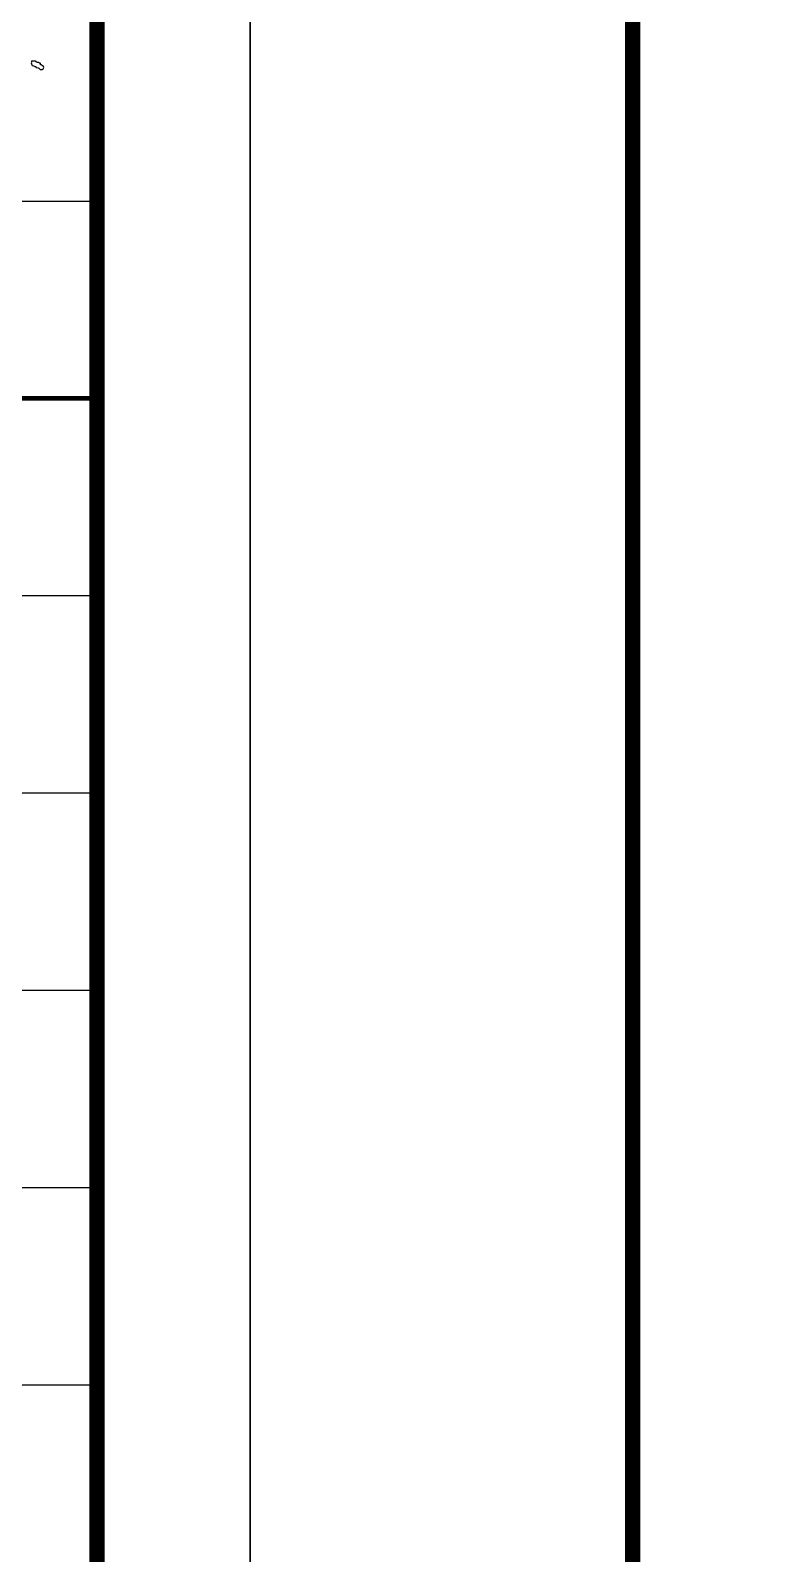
# Model space of a CAD drawing. Extents: x -737978 to 768813, y -372247 to 1140308.
# Drawn here: x -379528 to -372194, y -143936 to -128998 of the extents above; entities that cross this region are included whole.
import ezdxf

# ---------------------------------------------------------------- set-up
doc = ezdxf.new("R2010")
doc.units = 0
doc.header["$LTSCALE"] = 1000
doc.header["$MEASUREMENT"] = 0
doc.layers.get('0').update_dxf_attribs({"linetype": 'CONTINUOUS'})
doc.layers.add('DRAW', color=7, linetype='CONTINUOUS', lineweight=70)
doc.layers.add('PUB_TITLE', color=4, linetype='CONTINUOUS')

# ---------------------------------------------------------------- blocks, each defined once
blk = doc.blocks.new('黄履优')
for p, q in [((1.435887, 0.473884), (1.435711, 0.471426)), ((1.435711, 0.471426), (1.43614, 0.466766)), ((1.436974, 0.478436), (1.435887, 0.473884)), ((1.43614, 0.466766), (1.437758, 0.462338)), ((1.442993, 0.478909), (1.436974, 0.478436)), ((1.437758, 0.462338), (1.440047, 0.46005)), ((1.446, 0.479243), (1.442993, 0.478909)), ((1.451977, 0.480103), (1.446, 0.479243)), ((1.451977, 0.478769), (1.451977, 0.480103)), ((1.451977, 0.478102), (1.451977, 0.478769)), ((1.451977, 0.476769), (1.451977, 0.478102)), ((1.454267, 0.477571), (1.451977, 0.476769)), ((1.456291, 0.476993), (1.454267, 0.477571)), ((1.457811, 0.475102), (1.456291, 0.476993)), ((1.461921, 0.473398), (1.457811, 0.475102)), ((1.464207, 0.47287), (1.461921, 0.473398)), ((1.468647, 0.472601), (1.464207, 0.47287)), ((1.469663, 0.470609), (1.468647, 0.472601)), ((1.471445, 0.469718), (1.469663, 0.470609)), ((1.473648, 0.4701), (1.471445, 0.469718)), ((1.475385, 0.467969), (1.473648, 0.4701)), ((1.475315, 0.463432), (1.475845, 0.46613)), ((1.476982, 0.463432), (1.475315, 0.463432)), ((1.475845, 0.46613), (1.475385, 0.467969)), ((1.477816, 0.463432), (1.476982, 0.463432)), ((1.479483, 0.463432), (1.477816, 0.463432)), ((1.482817, 0.460098), (1.479483, 0.463432)), ((1.440047, 0.46005), (1.444475, 0.458431)), ((1.444475, 0.458431), (1.448719, 0.456833)), ((1.448719, 0.456833), (1.450903, 0.456161)), ((1.450903, 0.456161), (1.455311, 0.455097)), ((1.455311, 0.455097), (1.454792, 0.453513)), ((1.454792, 0.453513), (1.456145, 0.451709)), ((1.456145, 0.451709), (1.457811, 0.451763)), ((1.457811, 0.451763), (1.46486, 0.450512)), ((1.46486, 0.450512), (1.468626, 0.44853)), ((1.468626, 0.44853), (1.473648, 0.443428)), ((1.473648, 0.443428), (1.478952, 0.442552)), ((1.478952, 0.442552), (1.482059, 0.44294)), ((1.482059, 0.44294), (1.486984, 0.445095)), ((1.484484, 0.458431), (1.482817, 0.460098)), ((1.487818, 0.455097), (1.484484, 0.458431)), ((1.486984, 0.445095), (1.488945, 0.448599)), ((1.489171, 0.451318), (1.487818, 0.455097)), ((1.488945, 0.448599), (1.489171, 0.451318))]:
    blk.add_line(p, q)
blk = doc.blocks.new('TQ1')
at = {"layer": 'PUB_TITLE'}
for p, q in [((-49854.8, -405554.8), (-43854.8, -405554.8)), ((-49854.8, -407354.8), (-43854.8, -407354.8)), ((-49854.8, -408254.8), (-43854.8, -408254.8)), ((-46854.8, -409154.8), (-43854.8, -409154.8)), ((-49854.8, -410054.8), (-43854.8, -410054.8)), ((-49854.8, -410954.8), (-43854.8, -410954.8))]:
    blk.add_line(p, q, dxfattribs=at)
at = {"layer": 'PUB_TITLE', "const_width": 20}
blk.add_lwpolyline([(-49854.8, -406454.8), (-43854.8, -406454.8)], dxfattribs=at)
at = {"xscale": 1056, "yscale": 1056, "zscale": 1056}
blk.add_blockref('黄履优', (-45670.4, -405422.4), dxfattribs=at)

msp = doc.modelspace()

# ---------------------------------------------------------------- linework, layer by layer
at = {"layer": 'DRAW'}
msp.add_lwpolyline([(-391776.8, -72310.6), (-378875.1, -72310.6), (-378875.1, -158410.6), (-391776.8, -158410.6)], close=True, dxfattribs=at)
at = {"layer": 'PUB_TITLE'}
for points in [[(-535025.1, -159910.6), (-377375.1, -159910.6), (-377375.1, -70810.6), (-535025.1, -70810.6)], [(-377375.1, -159910.6), (-219725.1, -159910.6), (-219725.1, -70810.6), (-377375.1, -70810.6)]]:
    msp.add_lwpolyline(points, close=True, dxfattribs=at)
at = {"layer": 'PUB_TITLE', "const_width": 150}
for points in [[(-531275.1, -158410.6), (-378875.1, -158410.6), (-378875.1, -72310.6), (-531275.1, -72310.6)], [(-373625.1, -158410.6), (-221225.1, -158410.6), (-221225.1, -72310.6), (-373625.1, -72310.6)]]:
    msp.add_lwpolyline(points, close=True, dxfattribs=at)

# ---------------------------------------------------------------- block references
at = {"xscale": 2.15028113370122, "yscale": 2.15028113370122, "zscale": 2.15028113370122}
msp.add_blockref('TQ1', (-284575.1, 741385.6), dxfattribs=at)

doc.saveas('drawing.dxf')
